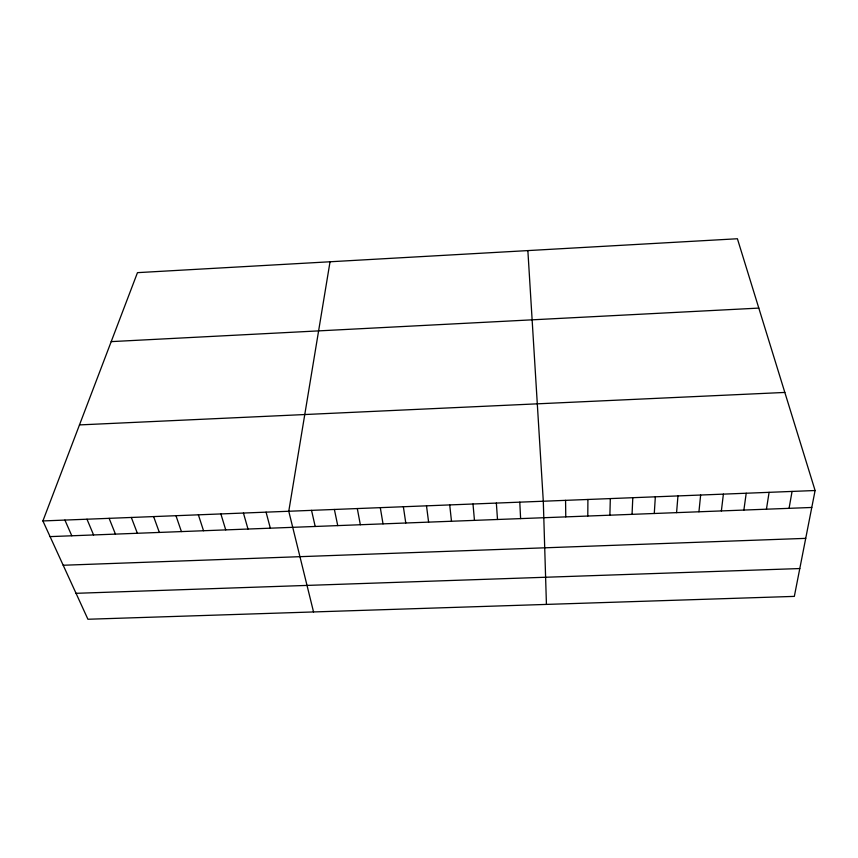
<?xml version="1.0" encoding="UTF-8"?>
<svg xmlns="http://www.w3.org/2000/svg" width="858" height="858" viewBox="0 0 858 858"><rect width="100%" height="100%" fill="white"/><g stroke="black" fill="none" stroke-linecap="round" stroke-linejoin="round"><path stroke-width="1.29" d="M587.794 516.033L587.912 499.474M609.888 515.186L610.317 498.584M632.056 514.339L632.796 497.704M654.279 513.492L655.34 496.814M676.576 512.634L677.959 495.924M698.938 511.776L700.643 495.034M721.374 510.918L723.391 494.133M743.875 510.06L746.213 493.232M766.441 509.191L769.1 492.331M330.04 261.765L288.771 511.261L313.545 611.947M789.07 508.333L792.063 491.43M815.1 490.519L794.336 596.385L87.924 619.251L42.9 520.945L137.473 272.651L737.408 238.749L815.1 490.519L42.9 520.945M111.197 341.623L758.804 308.097M79.472 424.914L784.834 392.438M50.075 536.615L811.775 507.464M63.192 565.25L805.716 538.363M76.04 593.318L799.795 568.554M64.908 520.077L71.793 535.778M86.98 519.208L93.586 534.952M109.116 518.329L115.444 534.116M131.328 517.46L137.366 533.268M153.614 516.58L159.352 532.432M175.965 515.701L181.413 531.585M198.38 514.821L203.539 530.737M220.871 513.931L225.729 529.89M243.436 513.041L247.994 529.043M266.066 512.151L270.324 528.185M311.54 510.36L315.197 526.469M334.384 509.459L337.73 525.6M357.303 508.558L360.339 524.742M380.298 507.646L383.022 523.873M403.367 506.746L405.78 522.994M426.501 505.834L428.603 522.125M449.71 504.912L451.49 521.246M472.994 504L474.463 520.366M496.353 503.078L497.501 519.487M527.863 250.59L543.296 501.233L546.428 604.407M519.787 502.155L520.613 518.607M565.572 500.353L565.765 516.881"/></g></svg>
